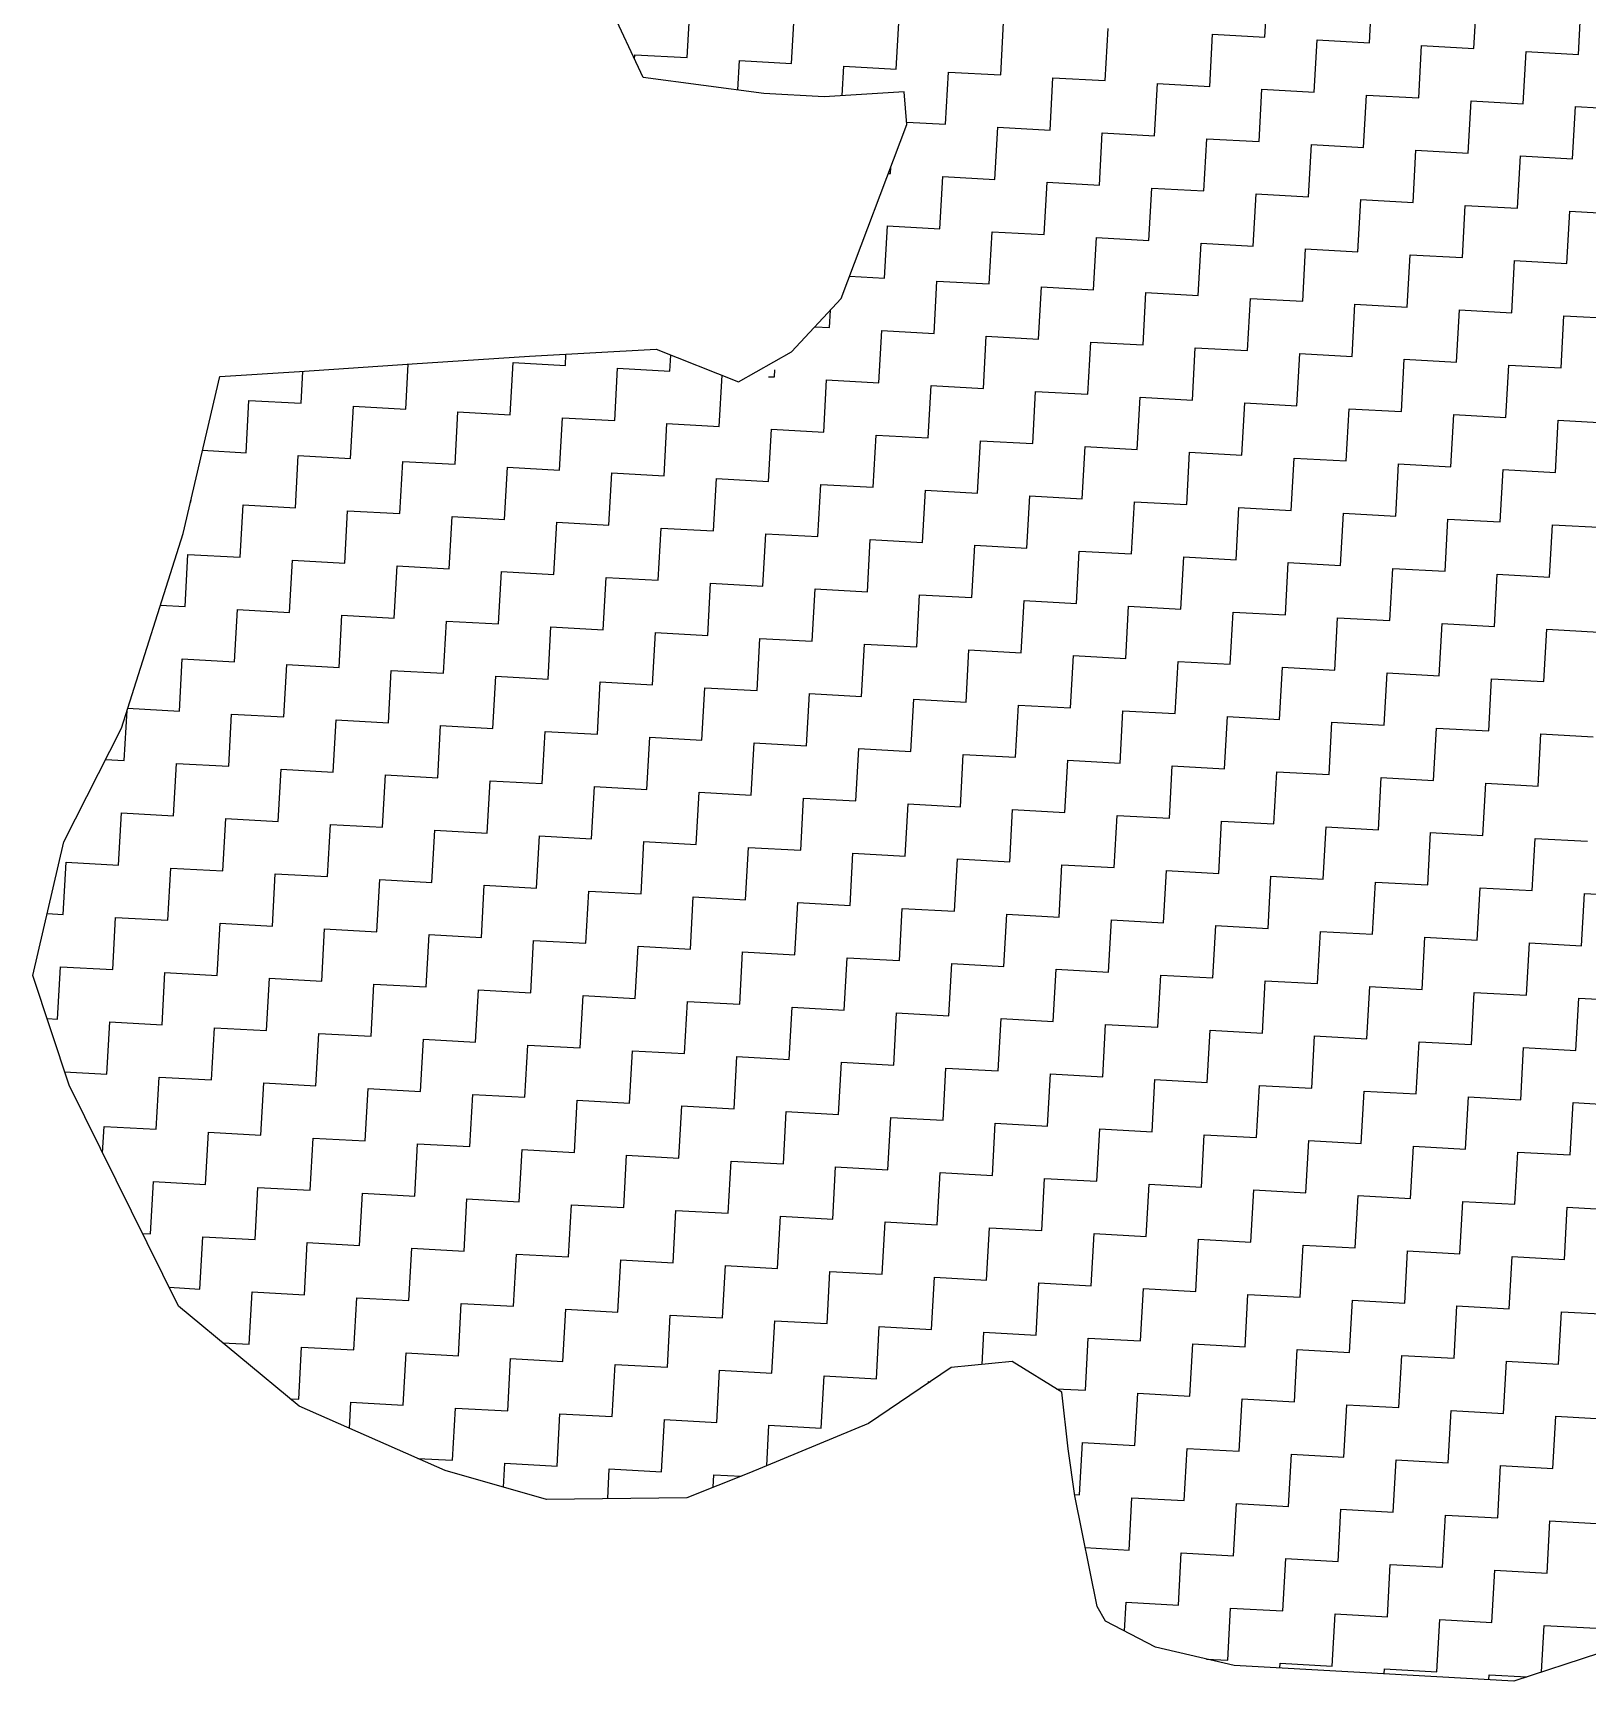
# Model space of a CAD drawing. Header units: metres. Extents: x 277693 to 280943, y 2038920 to 2043234.
# Drawn here: x 279450.4 to 279825, y 2041191.1 to 2041588.2 of the extents above; entities that cross this region are included whole.
import ezdxf

# ---------------------------------------------------------------- set-up
doc = ezdxf.new("R2010")
doc.units = ezdxf.units.M
doc.header["$MEASUREMENT"] = 0
doc.layers.add('POLY_HATCH', color=12, linetype='Continuous')

# ---------------------------------------------------------------- blocks, each defined once
blk = doc.blocks.new('344')
at = {"layer": 'POLY_HATCH', "linetype": 'Continuous'}
for p, q in [((279747.34, 2041587.23), (279748.04, 2041599.83)), ((279772.53, 2041585.84), (279773.23, 2041598.44)), ((279608.1, 2041582.28), (279608.79, 2041594.87)), ((279797.72, 2041584.45), (279798.42, 2041597.05)), ((279822.92, 2041583.06), (279823.61, 2041595.66)), ((279633.29, 2041580.89), (279633.98, 2041593.48)), ((279658.48, 2041579.5), (279659.18, 2041592.09)), ((279683.67, 2041578.11), (279684.37, 2041590.71)), ((279708.86, 2041576.72), (279709.56, 2041589.32)), ((279734.05, 2041575.33), (279734.75, 2041587.93)), ((279734.75, 2041587.93), (279747.34, 2041587.23)), ((279759.24, 2041573.94), (279759.94, 2041586.54)), ((279759.94, 2041586.54), (279772.53, 2041585.84)), ((279595.44, 2041581.86), (279595.5, 2041582.97)), ((279595.5, 2041582.97), (279608.1, 2041582.28)), ((279784.43, 2041572.55), (279785.13, 2041585.15)), ((279785.13, 2041585.15), (279797.72, 2041584.45)), ((279809.63, 2041571.16), (279810.32, 2041583.76)), ((279810.32, 2041583.76), (279822.92, 2041583.06)), ((279620.3, 2041574.48), (279620.69, 2041581.58)), ((279620.69, 2041581.58), (279633.29, 2041580.89)), ((279645.49, 2041573.11), (279645.89, 2041580.19)), ((279645.89, 2041580.19), (279658.48, 2041579.5)), ((279670.38, 2041566.21), (279671.08, 2041578.8)), ((279671.08, 2041578.8), (279683.67, 2041578.11)), ((279695.57, 2041564.82), (279696.27, 2041577.42)), ((279696.27, 2041577.42), (279708.86, 2041576.72)), ((279720.76, 2041563.43), (279721.46, 2041576.03)), ((279721.46, 2041576.03), (279734.05, 2041575.33)), ((279745.95, 2041562.04), (279746.65, 2041574.64)), ((279746.65, 2041574.64), (279759.24, 2041573.94)), ((279771.14, 2041560.65), (279771.84, 2041573.25)), ((279771.84, 2041573.25), (279784.43, 2041572.55)), ((279796.34, 2041559.26), (279797.03, 2041571.86)), ((279797.03, 2041571.86), (279809.63, 2041571.16)), ((279661.02, 2041566.73), (279670.38, 2041566.21)), ((279821.53, 2041557.87), (279822.22, 2041570.47)), ((279822.22, 2041570.47), (279834.82, 2041569.77)), ((279682.28, 2041552.92), (279682.98, 2041565.51)), ((279682.98, 2041565.51), (279695.57, 2041564.82)), ((279707.47, 2041551.53), (279708.17, 2041564.13)), ((279708.17, 2041564.13), (279720.76, 2041563.43)), ((279732.66, 2041550.14), (279733.36, 2041562.74)), ((279733.36, 2041562.74), (279745.95, 2041562.04)), ((279757.85, 2041548.75), (279758.55, 2041561.35)), ((279758.55, 2041561.35), (279771.14, 2041560.65)), ((279783.05, 2041547.36), (279783.74, 2041559.96)), ((279783.74, 2041559.96), (279796.34, 2041559.26)), ((279657.09, 2041554.31), (279657.17, 2041555.8)), ((279808.24, 2041545.97), (279808.93, 2041558.57)), ((279808.93, 2041558.57), (279821.53, 2041557.87)), ((279656.62, 2041554.33), (279657.09, 2041554.31)), ((279668.99, 2041541.02), (279669.69, 2041553.61)), ((279669.69, 2041553.61), (279682.28, 2041552.92)), ((279694.18, 2041539.63), (279694.88, 2041552.22)), ((279694.88, 2041552.22), (279707.47, 2041551.53)), ((279719.37, 2041538.24), (279720.07, 2041550.84)), ((279720.07, 2041550.84), (279732.66, 2041550.14)), ((279744.56, 2041536.85), (279745.26, 2041549.45)), ((279745.26, 2041549.45), (279757.85, 2041548.75)), ((279769.76, 2041535.46), (279770.45, 2041548.06)), ((279770.45, 2041548.06), (279783.05, 2041547.36)), ((279794.95, 2041534.07), (279795.64, 2041546.67)), ((279795.64, 2041546.67), (279808.24, 2041545.97)), ((279820.14, 2041532.68), (279820.83, 2041545.28)), ((279820.83, 2041545.28), (279833.43, 2041544.58)), ((279655.7, 2041529.12), (279656.4, 2041541.71)), ((279656.4, 2041541.71), (279668.99, 2041541.02)), ((279680.89, 2041527.73), (279681.59, 2041540.32)), ((279681.59, 2041540.32), (279694.18, 2041539.63)), ((279706.08, 2041526.34), (279706.78, 2041538.93)), ((279706.78, 2041538.93), (279719.37, 2041538.24)), ((279731.27, 2041524.95), (279731.97, 2041537.54)), ((279731.97, 2041537.54), (279744.56, 2041536.85)), ((279756.47, 2041523.56), (279757.16, 2041536.16)), ((279757.16, 2041536.16), (279769.76, 2041535.46)), ((279781.66, 2041522.17), (279782.35, 2041534.77)), ((279782.35, 2041534.77), (279794.95, 2041534.07)), ((279806.85, 2041520.78), (279807.54, 2041533.38)), ((279807.54, 2041533.38), (279820.14, 2041532.68)), ((279647.27, 2041529.58), (279655.7, 2041529.12)), ((279667.6, 2041515.83), (279668.3, 2041528.42)), ((279668.3, 2041528.42), (279680.89, 2041527.73)), ((279692.79, 2041514.44), (279693.49, 2041527.03)), ((279693.49, 2041527.03), (279706.08, 2041526.34)), ((279717.98, 2041513.05), (279718.68, 2041525.64)), ((279718.68, 2041525.64), (279731.27, 2041524.95)), ((279743.18, 2041511.66), (279743.87, 2041524.25)), ((279743.87, 2041524.25), (279756.47, 2041523.56)), ((279768.37, 2041510.27), (279769.06, 2041522.87)), ((279769.06, 2041522.87), (279781.66, 2041522.17)), ((279642.41, 2041517.22), (279642.64, 2041521.41)), ((279793.56, 2041508.88), (279794.25, 2041521.48)), ((279794.25, 2041521.48), (279806.85, 2041520.78)), ((279818.75, 2041507.49), (279819.44, 2041520.09)), ((279819.44, 2041520.09), (279832.04, 2041519.39)), ((279638.92, 2041517.41), (279642.41, 2041517.22)), ((279654.31, 2041503.93), (279655.01, 2041516.52)), ((279655.01, 2041516.52), (279667.6, 2041515.83)), ((279679.5, 2041502.54), (279680.2, 2041515.13)), ((279680.2, 2041515.13), (279692.79, 2041514.44)), ((279704.69, 2041501.15), (279705.39, 2041513.74)), ((279705.39, 2041513.74), (279717.98, 2041513.05)), ((279729.89, 2041499.76), (279730.58, 2041512.35)), ((279730.58, 2041512.35), (279743.18, 2041511.66)), ((279755.08, 2041498.37), (279755.77, 2041510.96)), ((279755.77, 2041510.96), (279768.37, 2041510.27)), ((279540.26, 2041497.58), (279540.86, 2041508.43)), ((279565.45, 2041496.19), (279566.14, 2041508.79)), ((279566.14, 2041508.79), (279578.74, 2041508.09)), ((279578.74, 2041508.09), (279578.89, 2041510.8)), ((279590.64, 2041494.8), (279591.34, 2041507.4)), ((279591.34, 2041507.4), (279603.93, 2041506.71)), ((279603.93, 2041506.71), (279604.15, 2041510.61)), ((279629.12, 2041505.32), (279629.21, 2041507)), ((279780.27, 2041496.98), (279780.96, 2041509.58)), ((279780.96, 2041509.58), (279793.56, 2041508.88)), ((279805.46, 2041495.59), (279806.15, 2041508.19)), ((279806.15, 2041508.19), (279818.75, 2041507.49)), ((279515.07, 2041498.97), (279515.49, 2041506.67)), ((279615.83, 2041493.42), (279616.51, 2041505.72)), ((279627.72, 2041505.39), (279629.12, 2041505.32)), ((279641.02, 2041492.03), (279641.72, 2041504.62)), ((279641.72, 2041504.62), (279654.31, 2041503.93)), ((279666.21, 2041490.64), (279666.91, 2041503.23)), ((279666.91, 2041503.23), (279679.5, 2041502.54)), ((279501.78, 2041487.07), (279502.47, 2041499.67)), ((279502.47, 2041499.67), (279515.07, 2041498.97)), ((279691.4, 2041489.25), (279692.1, 2041501.84)), ((279692.1, 2041501.84), (279704.69, 2041501.15)), ((279716.59, 2041487.86), (279717.29, 2041500.45)), ((279717.29, 2041500.45), (279729.89, 2041499.76)), ((279741.79, 2041486.47), (279742.48, 2041499.06)), ((279742.48, 2041499.06), (279755.08, 2041498.37)), ((279526.97, 2041485.68), (279527.66, 2041498.28)), ((279527.66, 2041498.28), (279540.26, 2041497.58)), ((279552.16, 2041484.29), (279552.85, 2041496.89)), ((279552.85, 2041496.89), (279565.45, 2041496.19)), ((279577.35, 2041482.9), (279578.05, 2041495.5)), ((279578.05, 2041495.5), (279590.64, 2041494.8)), ((279766.98, 2041485.08), (279767.67, 2041497.67)), ((279767.67, 2041497.67), (279780.27, 2041496.98)), ((279792.17, 2041483.69), (279792.86, 2041496.29)), ((279792.86, 2041496.29), (279805.46, 2041495.59)), ((279602.54, 2041481.51), (279603.24, 2041494.11)), ((279603.24, 2041494.11), (279615.83, 2041493.42)), ((279627.73, 2041480.13), (279628.43, 2041492.72)), ((279628.43, 2041492.72), (279641.02, 2041492.03)), ((279652.92, 2041478.74), (279653.62, 2041491.33)), ((279653.62, 2041491.33), (279666.21, 2041490.64)), ((279817.36, 2041482.3), (279818.05, 2041494.9)), ((279818.05, 2041494.9), (279830.65, 2041494.2)), ((279491.29, 2041487.65), (279501.78, 2041487.07)), ((279678.11, 2041477.35), (279678.81, 2041489.94)), ((279678.81, 2041489.94), (279691.4, 2041489.25)), ((279703.3, 2041475.96), (279704, 2041488.55)), ((279704, 2041488.55), (279716.59, 2041487.86)), ((279728.5, 2041474.57), (279729.19, 2041487.16)), ((279729.19, 2041487.16), (279741.79, 2041486.47)), ((279513.68, 2041473.78), (279514.37, 2041486.38)), ((279514.37, 2041486.38), (279526.97, 2041485.68)), ((279538.87, 2041472.39), (279539.56, 2041484.99)), ((279539.56, 2041484.99), (279552.16, 2041484.29)), ((279564.06, 2041471), (279564.76, 2041483.6)), ((279564.76, 2041483.6), (279577.35, 2041482.9)), ((279753.69, 2041473.18), (279754.38, 2041485.77)), ((279754.38, 2041485.77), (279766.98, 2041485.08)), ((279778.88, 2041471.79), (279779.57, 2041484.38)), ((279779.57, 2041484.38), (279792.17, 2041483.69)), ((279589.25, 2041469.61), (279589.95, 2041482.21)), ((279589.95, 2041482.21), (279602.54, 2041481.51)), ((279614.44, 2041468.22), (279615.14, 2041480.82)), ((279615.14, 2041480.82), (279627.73, 2041480.13)), ((279639.63, 2041466.84), (279640.33, 2041479.43)), ((279640.33, 2041479.43), (279652.92, 2041478.74)), ((279804.07, 2041470.4), (279804.76, 2041483)), ((279804.76, 2041483), (279817.36, 2041482.3)), ((279488.49, 2041475.17), (279488.53, 2041475.84)), ((279664.82, 2041465.45), (279665.52, 2041478.04)), ((279665.52, 2041478.04), (279678.11, 2041477.35)), ((279690.01, 2041464.06), (279690.71, 2041476.65)), ((279690.71, 2041476.65), (279703.3, 2041475.96)), ((279715.21, 2041462.67), (279715.9, 2041475.26)), ((279715.9, 2041475.26), (279728.5, 2041474.57)), ((279488.37, 2041475.18), (279488.49, 2041475.17)), ((279500.39, 2041461.88), (279501.08, 2041474.48)), ((279501.08, 2041474.48), (279513.68, 2041473.78)), ((279525.58, 2041460.49), (279526.27, 2041473.09)), ((279526.27, 2041473.09), (279538.87, 2041472.39)), ((279550.77, 2041459.1), (279551.47, 2041471.7)), ((279551.47, 2041471.7), (279564.06, 2041471)), ((279740.4, 2041461.28), (279741.09, 2041473.87)), ((279741.09, 2041473.87), (279753.69, 2041473.18)), ((279765.59, 2041459.89), (279766.28, 2041472.48)), ((279766.28, 2041472.48), (279778.88, 2041471.79)), ((279575.96, 2041457.71), (279576.66, 2041470.31)), ((279576.66, 2041470.31), (279589.25, 2041469.61)), ((279601.15, 2041456.32), (279601.85, 2041468.92)), ((279601.85, 2041468.92), (279614.44, 2041468.22)), ((279626.34, 2041454.93), (279627.04, 2041467.53)), ((279627.04, 2041467.53), (279639.63, 2041466.84)), ((279790.78, 2041458.5), (279791.47, 2041471.09)), ((279791.47, 2041471.09), (279804.07, 2041470.4)), ((279815.97, 2041457.11), (279816.66, 2041469.71)), ((279816.66, 2041469.71), (279829.26, 2041469.01)), ((279651.53, 2041453.55), (279652.23, 2041466.14)), ((279652.23, 2041466.14), (279664.82, 2041465.45)), ((279676.72, 2041452.16), (279677.42, 2041464.75)), ((279677.42, 2041464.75), (279690.01, 2041464.06)), ((279701.92, 2041450.77), (279702.61, 2041463.36)), ((279702.61, 2041463.36), (279715.21, 2041462.67)), ((279487.1, 2041449.98), (279487.79, 2041462.58)), ((279487.79, 2041462.58), (279500.39, 2041461.88)), ((279512.29, 2041448.59), (279512.98, 2041461.19)), ((279512.98, 2041461.19), (279525.58, 2041460.49)), ((279537.48, 2041447.2), (279538.18, 2041459.8)), ((279538.18, 2041459.8), (279550.77, 2041459.1)), ((279727.11, 2041449.38), (279727.8, 2041461.97)), ((279727.8, 2041461.97), (279740.4, 2041461.28)), ((279752.3, 2041447.99), (279752.99, 2041460.58)), ((279752.99, 2041460.58), (279765.59, 2041459.89)), ((279562.67, 2041445.81), (279563.37, 2041458.41)), ((279563.37, 2041458.41), (279575.96, 2041457.71)), ((279587.86, 2041444.42), (279588.56, 2041457.02)), ((279588.56, 2041457.02), (279601.15, 2041456.32)), ((279613.05, 2041443.03), (279613.75, 2041455.63)), ((279613.75, 2041455.63), (279626.34, 2041454.93)), ((279777.49, 2041446.6), (279778.18, 2041459.19)), ((279778.18, 2041459.19), (279790.78, 2041458.5)), ((279802.68, 2041445.21), (279803.37, 2041457.8)), ((279803.37, 2041457.8), (279815.97, 2041457.11)), ((279638.24, 2041441.64), (279638.94, 2041454.24)), ((279638.94, 2041454.24), (279651.53, 2041453.55)), ((279663.43, 2041440.26), (279664.13, 2041452.85)), ((279664.13, 2041452.85), (279676.72, 2041452.16)), ((279688.63, 2041438.87), (279689.32, 2041451.46)), ((279689.32, 2041451.46), (279701.92, 2041450.77)), ((279481.12, 2041450.31), (279487.1, 2041449.98)), ((279499, 2041436.69), (279499.69, 2041449.29)), ((279499.69, 2041449.29), (279512.29, 2041448.59)), ((279524.19, 2041435.3), (279524.89, 2041447.9)), ((279524.89, 2041447.9), (279537.48, 2041447.2)), ((279713.82, 2041437.48), (279714.51, 2041450.07)), ((279714.51, 2041450.07), (279727.11, 2041449.38)), ((279739.01, 2041436.09), (279739.7, 2041448.68)), ((279739.7, 2041448.68), (279752.3, 2041447.99)), ((279549.38, 2041433.91), (279550.08, 2041446.51)), ((279550.08, 2041446.51), (279562.67, 2041445.81)), ((279574.57, 2041432.52), (279575.27, 2041445.12)), ((279575.27, 2041445.12), (279587.86, 2041444.42)), ((279599.76, 2041431.13), (279600.46, 2041443.73)), ((279600.46, 2041443.73), (279613.05, 2041443.03)), ((279764.2, 2041434.7), (279764.89, 2041447.29)), ((279764.89, 2041447.29), (279777.49, 2041446.6)), ((279789.39, 2041433.31), (279790.08, 2041445.9)), ((279790.08, 2041445.9), (279802.68, 2041445.21)), ((279814.58, 2041431.92), (279815.27, 2041444.51)), ((279815.27, 2041444.51), (279827.87, 2041443.82)), ((279624.95, 2041429.74), (279625.65, 2041442.34)), ((279625.65, 2041442.34), (279638.24, 2041441.64)), ((279650.14, 2041428.35), (279650.84, 2041440.95)), ((279650.84, 2041440.95), (279663.43, 2041440.26)), ((279675.34, 2041426.97), (279676.03, 2041439.56)), ((279676.03, 2041439.56), (279688.63, 2041438.87)), ((279485.71, 2041424.79), (279486.4, 2041437.39)), ((279486.4, 2041437.39), (279499, 2041436.69)), ((279510.9, 2041423.4), (279511.6, 2041436)), ((279511.6, 2041436), (279524.19, 2041435.3)), ((279700.53, 2041425.58), (279701.22, 2041438.17)), ((279701.22, 2041438.17), (279713.82, 2041437.48)), ((279725.72, 2041424.19), (279726.41, 2041436.78)), ((279726.41, 2041436.78), (279739.01, 2041436.09)), ((279536.09, 2041422.01), (279536.79, 2041434.61)), ((279536.79, 2041434.61), (279549.38, 2041433.91)), ((279561.28, 2041420.62), (279561.98, 2041433.22)), ((279561.98, 2041433.22), (279574.57, 2041432.52)), ((279586.47, 2041419.23), (279587.17, 2041431.83)), ((279587.17, 2041431.83), (279599.76, 2041431.13)), ((279750.91, 2041422.8), (279751.6, 2041435.39)), ((279751.6, 2041435.39), (279764.2, 2041434.7)), ((279776.1, 2041421.41), (279776.79, 2041434)), ((279776.79, 2041434), (279789.39, 2041433.31)), ((279801.29, 2041420.02), (279801.98, 2041432.61)), ((279801.98, 2041432.61), (279814.58, 2041431.92)), ((279611.66, 2041417.84), (279612.36, 2041430.44)), ((279612.36, 2041430.44), (279624.95, 2041429.74)), ((279636.85, 2041416.45), (279637.55, 2041429.05)), ((279637.55, 2041429.05), (279650.14, 2041428.35)), ((279662.05, 2041415.06), (279662.74, 2041427.66)), ((279662.74, 2041427.66), (279675.34, 2041426.97)), ((279472.42, 2041412.89), (279473.09, 2041424.96)), ((279473.25, 2041425.48), (279485.71, 2041424.79)), ((279497.61, 2041411.5), (279498.31, 2041424.1)), ((279498.31, 2041424.1), (279510.9, 2041423.4)), ((279687.24, 2041413.68), (279687.93, 2041426.27)), ((279687.93, 2041426.27), (279700.53, 2041425.58)), ((279712.43, 2041412.29), (279713.12, 2041424.88)), ((279713.12, 2041424.88), (279725.72, 2041424.19)), ((279522.8, 2041410.11), (279523.5, 2041422.71)), ((279523.5, 2041422.71), (279536.09, 2041422.01)), ((279547.99, 2041408.72), (279548.69, 2041421.32)), ((279548.69, 2041421.32), (279561.28, 2041420.62)), ((279573.18, 2041407.33), (279573.88, 2041419.93)), ((279573.88, 2041419.93), (279586.47, 2041419.23)), ((279737.62, 2041410.9), (279738.31, 2041423.49)), ((279738.31, 2041423.49), (279750.91, 2041422.8)), ((279762.81, 2041409.51), (279763.5, 2041422.1)), ((279763.5, 2041422.1), (279776.1, 2041421.41)), ((279788, 2041408.12), (279788.69, 2041420.71)), ((279788.69, 2041420.71), (279801.29, 2041420.02)), ((279598.37, 2041405.94), (279599.07, 2041418.54)), ((279599.07, 2041418.54), (279611.66, 2041417.84)), ((279623.56, 2041404.55), (279624.26, 2041417.15)), ((279624.26, 2041417.15), (279636.85, 2041416.45)), ((279648.76, 2041403.16), (279649.45, 2041415.76)), ((279649.45, 2041415.76), (279662.05, 2041415.06)), ((279813.19, 2041406.73), (279813.88, 2041419.32)), ((279813.88, 2041419.32), (279826.48, 2041418.63)), ((279467.89, 2041413.14), (279472.42, 2041412.89)), ((279484.32, 2041399.6), (279485.02, 2041412.19)), ((279485.02, 2041412.19), (279497.61, 2041411.5)), ((279673.95, 2041401.77), (279674.64, 2041414.37)), ((279674.64, 2041414.37), (279687.24, 2041413.68)), ((279699.14, 2041400.39), (279699.83, 2041412.98)), ((279699.83, 2041412.98), (279712.43, 2041412.29)), ((279509.51, 2041398.21), (279510.21, 2041410.81)), ((279510.21, 2041410.81), (279522.8, 2041410.11)), ((279534.7, 2041396.82), (279535.4, 2041409.42)), ((279535.4, 2041409.42), (279547.99, 2041408.72)), ((279559.89, 2041395.43), (279560.59, 2041408.03)), ((279560.59, 2041408.03), (279573.18, 2041407.33)), ((279724.33, 2041399), (279725.02, 2041411.59)), ((279725.02, 2041411.59), (279737.62, 2041410.9)), ((279749.52, 2041397.61), (279750.21, 2041410.2)), ((279750.21, 2041410.2), (279762.81, 2041409.51)), ((279774.71, 2041396.22), (279775.4, 2041408.81)), ((279775.4, 2041408.81), (279788, 2041408.12)), ((279585.08, 2041394.04), (279585.78, 2041406.64)), ((279585.78, 2041406.64), (279598.37, 2041405.94)), ((279610.27, 2041392.65), (279610.97, 2041405.25)), ((279610.97, 2041405.25), (279623.56, 2041404.55)), ((279635.47, 2041391.26), (279636.16, 2041403.86)), ((279636.16, 2041403.86), (279648.76, 2041403.16)), ((279799.9, 2041394.83), (279800.59, 2041407.42)), ((279800.59, 2041407.42), (279813.19, 2041406.73)), ((279471.03, 2041387.7), (279471.73, 2041400.29)), ((279471.73, 2041400.29), (279484.32, 2041399.6)), ((279660.66, 2041389.87), (279661.35, 2041402.47)), ((279661.35, 2041402.47), (279673.95, 2041401.77)), ((279685.85, 2041388.48), (279686.54, 2041401.08)), ((279686.54, 2041401.08), (279699.14, 2041400.39)), ((279496.22, 2041386.31), (279496.92, 2041398.9)), ((279496.92, 2041398.9), (279509.51, 2041398.21)), ((279521.41, 2041384.92), (279522.11, 2041397.52)), ((279522.11, 2041397.52), (279534.7, 2041396.82)), ((279546.6, 2041383.53), (279547.3, 2041396.13)), ((279547.3, 2041396.13), (279559.89, 2041395.43)), ((279711.04, 2041387.09), (279711.73, 2041399.69)), ((279711.73, 2041399.69), (279724.33, 2041399)), ((279736.23, 2041385.71), (279736.92, 2041398.3)), ((279736.92, 2041398.3), (279749.52, 2041397.61)), ((279761.42, 2041384.32), (279762.11, 2041396.91)), ((279762.11, 2041396.91), (279774.71, 2041396.22)), ((279571.79, 2041382.14), (279572.49, 2041394.74)), ((279572.49, 2041394.74), (279585.08, 2041394.04)), ((279596.98, 2041380.75), (279597.68, 2041393.35)), ((279597.68, 2041393.35), (279610.27, 2041392.65)), ((279622.18, 2041379.36), (279622.87, 2041391.96)), ((279622.87, 2041391.96), (279635.47, 2041391.26)), ((279786.61, 2041382.93), (279787.3, 2041395.52)), ((279787.3, 2041395.52), (279799.9, 2041394.83)), ((279811.8, 2041381.54), (279812.5, 2041394.13)), ((279812.5, 2041394.13), (279825.09, 2041393.44)), ((279457.74, 2041375.8), (279458.43, 2041388.39)), ((279458.43, 2041388.39), (279471.03, 2041387.7)), ((279647.37, 2041377.97), (279648.06, 2041390.57)), ((279648.06, 2041390.57), (279660.66, 2041389.87)), ((279672.56, 2041376.58), (279673.25, 2041389.18)), ((279673.25, 2041389.18), (279685.85, 2041388.48)), ((279482.93, 2041374.41), (279483.63, 2041387)), ((279483.63, 2041387), (279496.22, 2041386.31)), ((279508.12, 2041373.02), (279508.82, 2041385.61)), ((279508.82, 2041385.61), (279521.41, 2041384.92)), ((279533.31, 2041371.63), (279534.01, 2041384.23)), ((279534.01, 2041384.23), (279546.6, 2041383.53)), ((279697.75, 2041375.19), (279698.44, 2041387.79)), ((279698.44, 2041387.79), (279711.04, 2041387.09)), ((279722.94, 2041373.8), (279723.63, 2041386.4)), ((279723.63, 2041386.4), (279736.23, 2041385.71)), ((279748.13, 2041372.42), (279748.82, 2041385.01)), ((279748.82, 2041385.01), (279761.42, 2041384.32)), ((279558.5, 2041370.24), (279559.2, 2041382.84)), ((279559.2, 2041382.84), (279571.79, 2041382.14)), ((279583.69, 2041368.85), (279584.39, 2041381.45)), ((279584.39, 2041381.45), (279596.98, 2041380.75)), ((279608.89, 2041367.46), (279609.58, 2041380.06)), ((279609.58, 2041380.06), (279622.18, 2041379.36)), ((279773.32, 2041371.03), (279774.01, 2041383.62)), ((279774.01, 2041383.62), (279786.61, 2041382.93)), ((279798.51, 2041369.64), (279799.21, 2041382.23)), ((279799.21, 2041382.23), (279811.8, 2041381.54)), ((279823.7, 2041368.25), (279824.4, 2041380.84)), ((279824.4, 2041380.84), (279836.99, 2041380.15)), ((279453.85, 2041376.01), (279457.74, 2041375.8)), ((279634.08, 2041366.07), (279634.77, 2041378.67)), ((279634.77, 2041378.67), (279647.37, 2041377.97)), ((279659.27, 2041364.68), (279659.96, 2041377.28)), ((279659.96, 2041377.28), (279672.56, 2041376.58)), ((279469.64, 2041362.51), (279470.34, 2041375.1)), ((279470.34, 2041375.1), (279482.93, 2041374.41)), ((279494.83, 2041361.12), (279495.53, 2041373.71)), ((279495.53, 2041373.71), (279508.12, 2041373.02)), ((279520.02, 2041359.73), (279520.72, 2041372.32)), ((279520.72, 2041372.32), (279533.31, 2041371.63)), ((279684.46, 2041363.29), (279685.15, 2041375.89)), ((279685.15, 2041375.89), (279697.75, 2041375.19)), ((279709.65, 2041361.9), (279710.34, 2041374.5)), ((279710.34, 2041374.5), (279722.94, 2041373.8)), ((279734.84, 2041360.51), (279735.53, 2041373.11)), ((279735.53, 2041373.11), (279748.13, 2041372.42)), ((279545.21, 2041358.34), (279545.91, 2041370.94)), ((279545.91, 2041370.94), (279558.5, 2041370.24)), ((279570.4, 2041356.95), (279571.1, 2041369.55)), ((279571.1, 2041369.55), (279583.69, 2041368.85)), ((279595.59, 2041355.56), (279596.29, 2041368.16)), ((279596.29, 2041368.16), (279608.89, 2041367.46)), ((279760.03, 2041359.13), (279760.72, 2041371.72)), ((279760.72, 2041371.72), (279773.32, 2041371.03)), ((279785.22, 2041357.74), (279785.92, 2041370.33)), ((279785.92, 2041370.33), (279798.51, 2041369.64)), ((279810.41, 2041356.35), (279811.11, 2041368.94)), ((279811.11, 2041368.94), (279823.7, 2041368.25)), ((279620.79, 2041354.17), (279621.48, 2041366.77)), ((279621.48, 2041366.77), (279634.08, 2041366.07)), ((279645.98, 2041352.78), (279646.67, 2041365.38)), ((279646.67, 2041365.38), (279659.27, 2041364.68)), ((279456.35, 2041350.61), (279457.05, 2041363.2)), ((279457.05, 2041363.2), (279469.64, 2041362.51)), ((279481.54, 2041349.22), (279482.24, 2041361.81)), ((279482.24, 2041361.81), (279494.83, 2041361.12)), ((279506.73, 2041347.83), (279507.43, 2041360.42)), ((279507.43, 2041360.42), (279520.02, 2041359.73)), ((279671.17, 2041351.39), (279671.86, 2041363.99)), ((279671.86, 2041363.99), (279684.46, 2041363.29)), ((279696.36, 2041350), (279697.05, 2041362.6)), ((279697.05, 2041362.6), (279709.65, 2041361.9)), ((279721.55, 2041348.61), (279722.24, 2041361.21)), ((279722.24, 2041361.21), (279734.84, 2041360.51)), ((279531.92, 2041346.44), (279532.62, 2041359.03)), ((279532.62, 2041359.03), (279545.21, 2041358.34)), ((279557.11, 2041345.05), (279557.81, 2041357.64)), ((279557.81, 2041357.64), (279570.4, 2041356.95)), ((279582.3, 2041343.66), (279583, 2041356.26)), ((279583, 2041356.26), (279595.59, 2041355.56)), ((279746.74, 2041347.22), (279747.43, 2041359.82)), ((279747.43, 2041359.82), (279760.03, 2041359.13)), ((279771.93, 2041345.84), (279772.63, 2041358.43)), ((279772.63, 2041358.43), (279785.22, 2041357.74)), ((279797.12, 2041344.45), (279797.82, 2041357.04)), ((279797.82, 2041357.04), (279810.41, 2041356.35)), ((279607.5, 2041342.27), (279608.19, 2041354.87)), ((279608.19, 2041354.87), (279620.79, 2041354.17)), ((279632.69, 2041340.88), (279633.38, 2041353.48)), ((279633.38, 2041353.48), (279645.98, 2041352.78)), ((279657.88, 2041339.49), (279658.57, 2041352.09)), ((279658.57, 2041352.09), (279671.17, 2041351.39)), ((279822.31, 2041343.06), (279823.01, 2041355.65)), ((279823.01, 2041355.65), (279835.6, 2041354.96)), ((279453.82, 2041350.75), (279456.35, 2041350.61)), ((279468.25, 2041337.32), (279468.95, 2041349.91)), ((279468.95, 2041349.91), (279481.54, 2041349.22)), ((279493.44, 2041335.93), (279494.14, 2041348.52)), ((279494.14, 2041348.52), (279506.73, 2041347.83)), ((279683.07, 2041338.1), (279683.76, 2041350.7)), ((279683.76, 2041350.7), (279696.36, 2041350)), ((279708.26, 2041336.71), (279708.95, 2041349.31)), ((279708.95, 2041349.31), (279721.55, 2041348.61)), ((279518.63, 2041334.54), (279519.33, 2041347.13)), ((279519.33, 2041347.13), (279531.92, 2041346.44)), ((279543.82, 2041333.15), (279544.52, 2041345.74)), ((279544.52, 2041345.74), (279557.11, 2041345.05)), ((279569.01, 2041331.76), (279569.71, 2041344.35)), ((279569.71, 2041344.35), (279582.3, 2041343.66)), ((279733.45, 2041335.32), (279734.14, 2041347.92)), ((279734.14, 2041347.92), (279746.74, 2041347.22)), ((279758.64, 2041333.93), (279759.34, 2041346.53)), ((279759.34, 2041346.53), (279771.93, 2041345.84)), ((279783.83, 2041332.55), (279784.53, 2041345.14)), ((279784.53, 2041345.14), (279797.12, 2041344.45)), ((279594.21, 2041330.37), (279594.9, 2041342.97)), ((279594.9, 2041342.97), (279607.5, 2041342.27)), ((279619.4, 2041328.98), (279620.09, 2041341.58)), ((279620.09, 2041341.58), (279632.69, 2041340.88)), ((279644.59, 2041327.59), (279645.28, 2041340.19)), ((279645.28, 2041340.19), (279657.88, 2041339.49)), ((279809.02, 2041331.16), (279809.72, 2041343.75)), ((279809.72, 2041343.75), (279822.31, 2041343.06)), ((279458.06, 2041337.88), (279468.25, 2041337.32)), ((279480.15, 2041324.03), (279480.85, 2041336.62)), ((279480.85, 2041336.62), (279493.44, 2041335.93)), ((279669.78, 2041326.2), (279670.47, 2041338.8)), ((279670.47, 2041338.8), (279683.07, 2041338.1)), ((279694.97, 2041324.81), (279695.66, 2041337.41)), ((279695.66, 2041337.41), (279708.26, 2041336.71)), ((279505.34, 2041322.64), (279506.04, 2041335.23)), ((279506.04, 2041335.23), (279518.63, 2041334.54)), ((279530.53, 2041321.25), (279531.23, 2041333.84)), ((279531.23, 2041333.84), (279543.82, 2041333.15)), ((279555.72, 2041319.86), (279556.42, 2041332.45)), ((279556.42, 2041332.45), (279569.01, 2041331.76)), ((279720.16, 2041323.42), (279720.85, 2041336.02)), ((279720.85, 2041336.02), (279733.45, 2041335.32)), ((279745.35, 2041322.03), (279746.04, 2041334.63)), ((279746.04, 2041334.63), (279758.64, 2041333.93)), ((279770.54, 2041320.64), (279771.24, 2041333.24)), ((279771.24, 2041333.24), (279783.83, 2041332.55)), ((279580.92, 2041318.47), (279581.61, 2041331.06)), ((279581.61, 2041331.06), (279594.21, 2041330.37)), ((279606.11, 2041317.08), (279606.8, 2041329.68)), ((279606.8, 2041329.68), (279619.4, 2041328.98)), ((279631.3, 2041315.69), (279631.99, 2041328.29)), ((279631.99, 2041328.29), (279644.59, 2041327.59)), ((279795.73, 2041319.26), (279796.43, 2041331.85)), ((279796.43, 2041331.85), (279809.02, 2041331.16)), ((279820.92, 2041317.87), (279821.62, 2041330.46)), ((279821.62, 2041330.46), (279834.21, 2041329.77)), ((279467.2, 2041318.34), (279467.56, 2041324.72)), ((279467.56, 2041324.72), (279480.15, 2041324.03)), ((279656.49, 2041314.3), (279657.18, 2041326.9)), ((279657.18, 2041326.9), (279669.78, 2041326.2)), ((279681.68, 2041312.91), (279682.37, 2041325.51)), ((279682.37, 2041325.51), (279694.97, 2041324.81)), ((279492.05, 2041310.74), (279492.75, 2041323.33)), ((279492.75, 2041323.33), (279505.34, 2041322.64)), ((279517.24, 2041309.35), (279517.94, 2041321.94)), ((279517.94, 2041321.94), (279530.53, 2041321.25)), ((279542.43, 2041307.96), (279543.13, 2041320.55)), ((279543.13, 2041320.55), (279555.72, 2041319.86)), ((279706.87, 2041311.52), (279707.56, 2041324.12)), ((279707.56, 2041324.12), (279720.16, 2041323.42)), ((279732.06, 2041310.13), (279732.75, 2041322.73)), ((279732.75, 2041322.73), (279745.35, 2041322.03)), ((279757.25, 2041308.74), (279757.95, 2041321.34)), ((279757.95, 2041321.34), (279770.54, 2041320.64)), ((279567.63, 2041306.57), (279568.32, 2041319.16)), ((279568.32, 2041319.16), (279580.92, 2041318.47)), ((279592.82, 2041305.18), (279593.51, 2041317.77)), ((279593.51, 2041317.77), (279606.11, 2041317.08)), ((279618.01, 2041303.79), (279618.7, 2041316.39)), ((279618.7, 2041316.39), (279631.3, 2041315.69)), ((279782.44, 2041307.35), (279783.14, 2041319.95)), ((279783.14, 2041319.95), (279795.73, 2041319.26)), ((279807.63, 2041305.97), (279808.33, 2041318.56)), ((279808.33, 2041318.56), (279820.92, 2041317.87)), ((279643.2, 2041302.4), (279643.89, 2041315)), ((279643.89, 2041315), (279656.49, 2041314.3)), ((279668.39, 2041301.01), (279669.08, 2041313.61)), ((279669.08, 2041313.61), (279681.68, 2041312.91)), ((279478.76, 2041298.84), (279479.46, 2041311.43)), ((279479.46, 2041311.43), (279492.05, 2041310.74)), ((279503.95, 2041297.45), (279504.65, 2041310.04)), ((279504.65, 2041310.04), (279517.24, 2041309.35)), ((279529.14, 2041296.06), (279529.84, 2041308.65)), ((279529.84, 2041308.65), (279542.43, 2041307.96)), ((279693.58, 2041299.62), (279694.27, 2041312.22)), ((279694.27, 2041312.22), (279706.87, 2041311.52)), ((279718.77, 2041298.23), (279719.46, 2041310.83)), ((279719.46, 2041310.83), (279732.06, 2041310.13)), ((279743.96, 2041296.84), (279744.66, 2041309.44)), ((279744.66, 2041309.44), (279757.25, 2041308.74)), ((279554.34, 2041294.67), (279555.03, 2041307.26)), ((279555.03, 2041307.26), (279567.63, 2041306.57)), ((279579.53, 2041293.28), (279580.22, 2041305.87)), ((279580.22, 2041305.87), (279592.82, 2041305.18)), ((279604.72, 2041291.89), (279605.41, 2041304.48)), ((279605.41, 2041304.48), (279618.01, 2041303.79)), ((279769.15, 2041295.45), (279769.85, 2041308.05)), ((279769.85, 2041308.05), (279782.44, 2041307.35)), ((279794.34, 2041294.06), (279795.04, 2041306.66)), ((279795.04, 2041306.66), (279807.63, 2041305.97)), ((279819.53, 2041292.68), (279820.23, 2041305.27)), ((279820.23, 2041305.27), (279832.82, 2041304.58)), ((279629.91, 2041290.5), (279630.6, 2041303.1)), ((279630.6, 2041303.1), (279643.2, 2041302.4)), ((279655.1, 2041289.11), (279655.79, 2041301.71)), ((279655.79, 2041301.71), (279668.39, 2041301.01)), ((279476.8, 2041298.94), (279478.76, 2041298.84)), ((279490.66, 2041285.55), (279491.36, 2041298.14)), ((279491.36, 2041298.14), (279503.95, 2041297.45)), ((279515.85, 2041284.16), (279516.55, 2041296.75)), ((279516.55, 2041296.75), (279529.14, 2041296.06)), ((279680.29, 2041287.72), (279680.98, 2041300.32)), ((279680.98, 2041300.32), (279693.58, 2041299.62)), ((279705.48, 2041286.33), (279706.17, 2041298.93)), ((279706.17, 2041298.93), (279718.77, 2041298.23)), ((279730.67, 2041284.94), (279731.37, 2041297.54)), ((279731.37, 2041297.54), (279743.96, 2041296.84)), ((279541.05, 2041282.77), (279541.74, 2041295.36)), ((279541.74, 2041295.36), (279554.34, 2041294.67)), ((279566.24, 2041281.38), (279566.93, 2041293.97)), ((279566.93, 2041293.97), (279579.53, 2041293.28)), ((279591.43, 2041279.99), (279592.12, 2041292.58)), ((279592.12, 2041292.58), (279604.72, 2041291.89)), ((279755.86, 2041283.55), (279756.56, 2041296.15)), ((279756.56, 2041296.15), (279769.15, 2041295.45)), ((279781.05, 2041282.16), (279781.75, 2041294.76)), ((279781.75, 2041294.76), (279794.34, 2041294.06)), ((279806.24, 2041280.77), (279806.94, 2041293.37)), ((279806.94, 2041293.37), (279819.53, 2041292.68)), ((279616.62, 2041278.6), (279617.31, 2041291.19)), ((279617.31, 2041291.19), (279629.91, 2041290.5)), ((279641.81, 2041277.21), (279642.5, 2041289.81)), ((279642.5, 2041289.81), (279655.1, 2041289.11)), ((279483.23, 2041285.96), (279490.66, 2041285.55)), ((279502.56, 2041272.26), (279503.26, 2041284.85)), ((279503.26, 2041284.85), (279515.85, 2041284.16)), ((279667, 2041275.82), (279667.69, 2041288.42)), ((279667.69, 2041288.42), (279680.29, 2041287.72)), ((279692.19, 2041274.43), (279692.88, 2041287.03)), ((279692.88, 2041287.03), (279705.48, 2041286.33)), ((279717.38, 2041273.04), (279718.08, 2041285.64)), ((279718.08, 2041285.64), (279730.67, 2041284.94)), ((279527.76, 2041270.87), (279528.45, 2041283.46)), ((279528.45, 2041283.46), (279541.05, 2041282.77)), ((279552.95, 2041269.48), (279553.64, 2041282.07)), ((279553.64, 2041282.07), (279566.24, 2041281.38)), ((279578.14, 2041268.09), (279578.83, 2041280.68)), ((279578.83, 2041280.68), (279591.43, 2041279.99)), ((279742.57, 2041271.65), (279743.27, 2041284.25)), ((279743.27, 2041284.25), (279755.86, 2041283.55)), ((279767.76, 2041270.26), (279768.46, 2041282.86)), ((279768.46, 2041282.86), (279781.05, 2041282.16)), ((279792.95, 2041268.87), (279793.65, 2041281.47)), ((279793.65, 2041281.47), (279806.24, 2041280.77)), ((279603.33, 2041266.7), (279604.02, 2041279.29)), ((279604.02, 2041279.29), (279616.62, 2041278.6)), ((279628.52, 2041265.31), (279629.21, 2041277.9)), ((279629.21, 2041277.9), (279641.81, 2041277.21)), ((279818.14, 2041267.48), (279818.84, 2041280.08)), ((279818.84, 2041280.08), (279831.43, 2041279.39)), ((279653.71, 2041263.92), (279654.4, 2041276.52)), ((279654.4, 2041276.52), (279667, 2041275.82)), ((279679.17, 2041267.38), (279679.59, 2041275.13)), ((279679.59, 2041275.13), (279692.19, 2041274.43)), ((279704.09, 2041261.14), (279704.79, 2041273.74)), ((279704.79, 2041273.74), (279717.38, 2041273.04)), ((279496.11, 2041272.61), (279502.56, 2041272.26)), ((279514.47, 2041258.97), (279515.16, 2041271.56)), ((279515.16, 2041271.56), (279527.76, 2041270.87)), ((279539.66, 2041257.58), (279540.35, 2041270.17)), ((279540.35, 2041270.17), (279552.95, 2041269.48)), ((279564.85, 2041256.19), (279565.54, 2041268.78)), ((279565.54, 2041268.78), (279578.14, 2041268.09)), ((279729.28, 2041259.75), (279729.98, 2041272.35)), ((279729.98, 2041272.35), (279742.57, 2041271.65)), ((279754.47, 2041258.36), (279755.17, 2041270.96)), ((279755.17, 2041270.96), (279767.76, 2041270.26)), ((279779.66, 2041256.97), (279780.36, 2041269.57)), ((279780.36, 2041269.57), (279792.95, 2041268.87)), ((279590.04, 2041254.8), (279590.73, 2041267.39)), ((279590.73, 2041267.39), (279603.33, 2041266.7)), ((279615.23, 2041253.41), (279615.92, 2041266)), ((279615.92, 2041266), (279628.52, 2041265.31)), ((279804.85, 2041255.58), (279805.55, 2041268.18)), ((279805.55, 2041268.18), (279818.14, 2041267.48)), ((279640.42, 2041252.02), (279641.11, 2041264.61)), ((279641.11, 2041264.61), (279653.71, 2041263.92)), ((279666.29, 2041262.96), (279666.3, 2041263.23)), ((279666.3, 2041263.23), (279666.65, 2041263.21)), ((279697.06, 2041261.53), (279704.09, 2041261.14)), ((279512.43, 2041259.08), (279514.47, 2041258.97)), ((279526.71, 2041251.97), (279527.06, 2041258.27)), ((279527.06, 2041258.27), (279539.66, 2041257.58)), ((279551.56, 2041244.29), (279552.25, 2041256.88)), ((279552.25, 2041256.88), (279564.85, 2041256.19)), ((279715.99, 2041247.85), (279716.69, 2041260.45)), ((279716.69, 2041260.45), (279729.28, 2041259.75)), ((279741.18, 2041246.46), (279741.88, 2041259.06)), ((279741.88, 2041259.06), (279754.47, 2041258.36)), ((279766.37, 2041245.07), (279767.07, 2041257.67)), ((279767.07, 2041257.67), (279779.66, 2041256.97)), ((279576.75, 2041242.9), (279577.44, 2041255.49)), ((279577.44, 2041255.49), (279590.04, 2041254.8)), ((279601.94, 2041241.51), (279602.63, 2041254.1)), ((279602.63, 2041254.1), (279615.23, 2041253.41)), ((279791.56, 2041243.68), (279792.26, 2041256.28)), ((279792.26, 2041256.28), (279804.85, 2041255.58)), ((279816.75, 2041242.29), (279817.45, 2041254.89)), ((279817.45, 2041254.89), (279830.04, 2041254.19)), ((279627.29, 2041242.97), (279627.82, 2041252.71)), ((279627.82, 2041252.71), (279640.42, 2041252.02)), ((279702.7, 2041235.95), (279703.4, 2041248.55)), ((279703.4, 2041248.55), (279715.99, 2041247.85)), ((279727.89, 2041234.56), (279728.59, 2041247.16)), ((279728.59, 2041247.16), (279741.18, 2041246.46)), ((279753.08, 2041233.17), (279753.78, 2041245.77)), ((279753.78, 2041245.77), (279766.37, 2041245.07)), ((279543.16, 2041244.75), (279551.56, 2041244.29)), ((279563.83, 2041237.83), (279564.15, 2041243.59)), ((279564.15, 2041243.59), (279576.75, 2041242.9)), ((279588.95, 2041235.04), (279589.34, 2041242.2)), ((279589.34, 2041242.2), (279601.94, 2041241.51)), ((279778.27, 2041231.78), (279778.97, 2041244.38)), ((279778.97, 2041244.38), (279791.56, 2041243.68)), ((279803.46, 2041230.39), (279804.16, 2041242.99)), ((279804.16, 2041242.99), (279816.75, 2041242.29)), ((279614.37, 2041237.77), (279614.53, 2041240.81)), ((279614.53, 2041240.81), (279621.12, 2041240.45)), ((279701.53, 2041236.01), (279702.7, 2041235.95)), ((279714.6, 2041222.66), (279715.3, 2041235.26)), ((279715.3, 2041235.26), (279727.89, 2041234.56)), ((279739.79, 2041221.27), (279740.49, 2041233.87)), ((279740.49, 2041233.87), (279753.08, 2041233.17)), ((279764.98, 2041219.88), (279765.68, 2041232.48)), ((279765.68, 2041232.48), (279778.27, 2041231.78)), ((279790.17, 2041218.49), (279790.87, 2041231.09)), ((279790.87, 2041231.09), (279803.46, 2041230.39)), ((279815.37, 2041217.1), (279816.06, 2041229.7)), ((279816.06, 2041229.7), (279828.66, 2041229)), ((279704.07, 2041223.24), (279714.6, 2041222.66)), ((279726.5, 2041209.37), (279727.2, 2041221.97)), ((279727.2, 2041221.97), (279739.79, 2041221.27)), ((279751.69, 2041207.98), (279752.39, 2041220.58)), ((279752.39, 2041220.58), (279764.98, 2041219.88)), ((279776.88, 2041206.59), (279777.58, 2041219.19)), ((279777.58, 2041219.19), (279790.17, 2041218.49)), ((279802.08, 2041205.2), (279802.77, 2041217.8)), ((279802.77, 2041217.8), (279815.37, 2041217.1)), ((279713.53, 2041203.15), (279713.91, 2041210.06)), ((279713.91, 2041210.06), (279726.5, 2041209.37)), ((279738.4, 2041196.08), (279739.1, 2041208.68)), ((279739.1, 2041208.68), (279751.69, 2041207.98)), ((279763.59, 2041194.69), (279764.29, 2041207.29)), ((279764.29, 2041207.29), (279776.88, 2041206.59)), ((279788.79, 2041193.3), (279789.48, 2041205.9)), ((279789.48, 2041205.9), (279802.08, 2041205.2)), ((279814.05, 2041193.28), (279814.67, 2041204.51)), ((279814.67, 2041204.51), (279827.27, 2041203.81)), ((279733.29, 2041196.36), (279738.4, 2041196.08)), ((279750.93, 2041194.2), (279751, 2041195.39)), ((279751, 2041195.39), (279763.59, 2041194.69)), ((279776.12, 2041192.81), (279776.19, 2041194)), ((279776.19, 2041194), (279788.79, 2041193.3)), ((279801.32, 2041191.42), (279801.38, 2041192.61)), ((279801.38, 2041192.61), (279810.46, 2041192.11))]:
    blk.add_line(p, q, dxfattribs=at)
at = {"layer": 'POLY_HATCH'}
for p, q in [((279597.47, 2041577.51), (279589.41, 2041594.85)), ((279626.55, 2041573.65), (279597.47, 2041577.51)), ((279641.16, 2041572.85), (279626.55, 2041573.65)), ((279660.38, 2041574.04), (279641.16, 2041572.85)), ((279661.07, 2041566.12), (279660.38, 2041574.04)), ((279645.24, 2041524.19), (279661.07, 2041566.12)), ((279633.26, 2041511.34), (279645.24, 2041524.19)), ((279570.09, 2041510.32), (279600.61, 2041512.01)), ((279600.61, 2041512.01), (279620.47, 2041504.16)), ((279620.47, 2041504.16), (279633.26, 2041511.34)), ((279514.67, 2041506.62), (279541.82, 2041508.5)), ((279541.82, 2041508.5), (279570.09, 2041510.32)), ((279486.6, 2041467.62), (279495.45, 2041505.42)), ((279495.45, 2041505.42), (279514.67, 2041506.62)), ((279471.74, 2041420.72), (279486.6, 2041467.62)), ((279457.83, 2041393.33), (279471.74, 2041420.72)), ((279450.42, 2041361.08), (279457.83, 2041393.33)), ((279459.11, 2041334.7), (279450.42, 2041361.08)), ((279485.47, 2041281.43), (279459.11, 2041334.7)), ((279514.57, 2041257.3), (279485.47, 2041281.43)), ((279671.72, 2041266.66), (279651.82, 2041253.11)), ((279686.45, 2041268.1), (279671.72, 2041266.66)), ((279698.44, 2041260.68), (279686.45, 2041268.1)), ((279549.78, 2041241.85), (279514.57, 2041257.3)), ((279699.94, 2041247.08), (279698.44, 2041260.68)), ((279651.82, 2041253.11), (279622.99, 2041241.19)), ((279701.57, 2041235.73), (279699.94, 2041247.08)), ((279574.18, 2041234.87), (279549.78, 2041241.85)), ((279622.99, 2041241.19), (279608.01, 2041235.26)), ((279608.01, 2041235.26), (279574.18, 2041234.87)), ((279706.91, 2041209.02), (279701.57, 2041235.73)), ((279708.97, 2041205.53), (279706.91, 2041209.02)), ((279721.02, 2041199.23), (279708.97, 2041205.53)), ((279739.94, 2041194.81), (279721.02, 2041199.23)), ((279828, 2041197.83), (279807.35, 2041191.09)), ((279770.27, 2041193.14), (279739.94, 2041194.81)), ((279807.35, 2041191.09), (279770.27, 2041193.14))]:
    blk.add_line(p, q, dxfattribs=at)

msp = doc.modelspace()

# ---------------------------------------------------------------- block references
msp.add_blockref('344', (0, 0))

doc.saveas('drawing.dxf')
